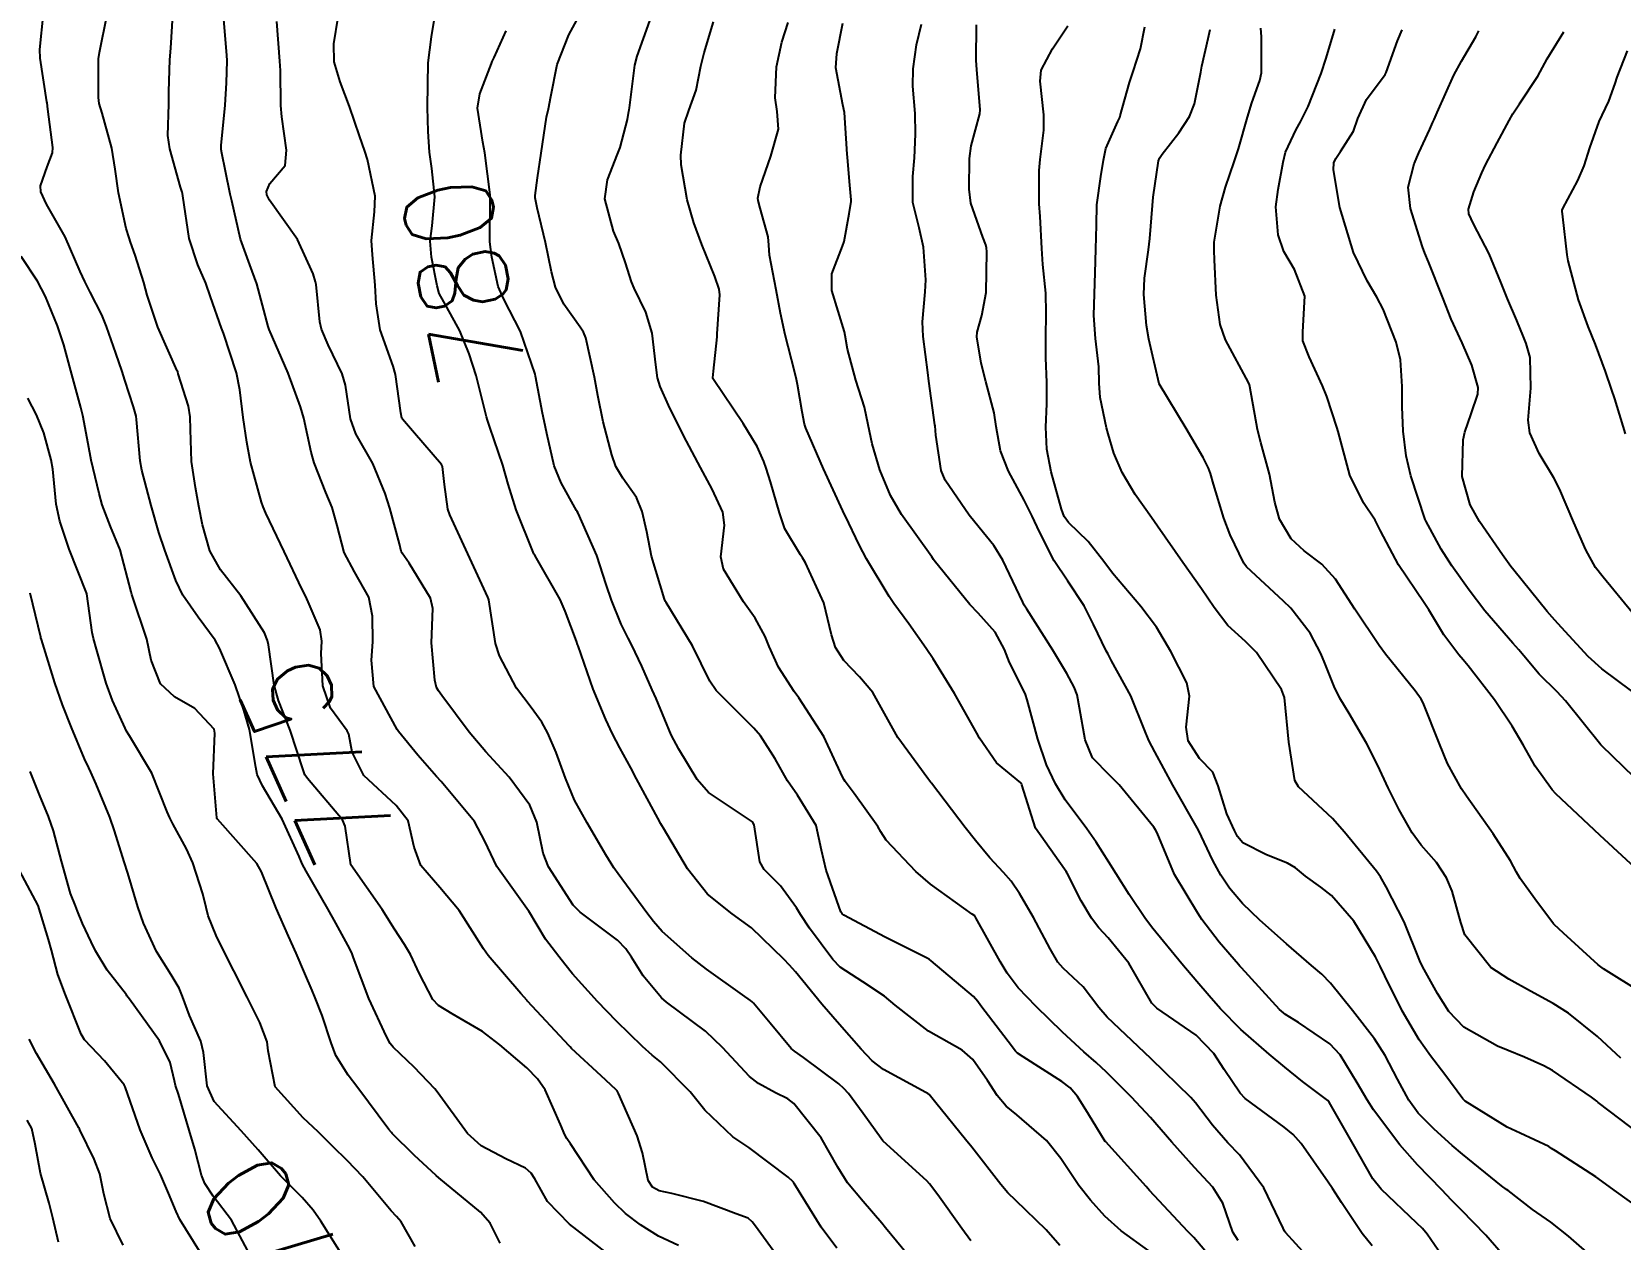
# Model space of a CAD drawing. Header units: metres. Extents: x 307586 to 320046, y 7427249 to 7434250.
# Drawn here: x 318114.9 to 318186.1, y 7430881.8 to 7430936 of the extents above; entities that cross this region are included whole.
import ezdxf
from ezdxf.enums import TextEntityAlignment as Align

# ---------------------------------------------------------------- set-up
doc = ezdxf.new("R2010")
doc.units = ezdxf.units.M
doc.header["$MEASUREMENT"] = 0
for name, color, linetype in [('Cotas', 45, 'Continuous'), ('Curvas de Nivel 1m', 11, 'Continuous'), ('Curvas de Nivel 5m', 15, 'Continuous')]:
    doc.layers.add(name, color=color, linetype=linetype)
doc.styles.add('Style-STANDARD', font='STANDARD.shx')

msp = doc.modelspace()

# ---------------------------------------------------------------- linework, layer by layer
at = {"layer": 'Curvas de Nivel 1m', "flags": 128}
for points, elevation in [([(318140.97, 7430880.954), (318138.993, 7430882.49), (318138.002, 7430883.504), (318137.434, 7430884.514), (318137.277, 7430884.778), (318137.018, 7430885.003), (318136.135, 7430885.415), (318135.028, 7430885.999), (318134.414, 7430886.546), (318133.061, 7430888.42), (318132.952, 7430888.562), (318132.023, 7430889.526), (318131.081, 7430890.42), (318130.95, 7430890.591), (318130.782, 7430890.899), (318129.991, 7430892.601), (318129.301, 7430894.438), (318129.239, 7430894.609), (318129.135, 7430894.829), (318128.508, 7430895.981), (318128.148, 7430896.625), (318127.178, 7430898.315), (318127.003, 7430898.642), (318126.857, 7430898.973), (318126.1, 7430900.651), (318125.225, 7430902.15), (318124.986, 7430902.662), (318124.919, 7430902.98), (318124.631, 7430904.666), (318124.389, 7430905.541), (318123.991, 7430906.673), (318123.298, 7430908.32), (318123.093, 7430908.683), (318122.332, 7430909.714), (318121.65, 7430910.705), (318121.333, 7430911.354), (318120.834, 7430912.715), (318120.571, 7430913.508), (318120.221, 7430914.722), (318119.807, 7430916.307), (318119.73, 7430916.727), (318119.574, 7430918.575), (318119.548, 7430918.729), (318119.427, 7430919.153), (318119.04, 7430920.337), (318118.919, 7430920.738), (318118.638, 7430921.56), (318118.222, 7430922.749), (318118.006, 7430923.28), (318117.488, 7430924.287), (318117.246, 7430924.762), (318117.048, 7430925.213), (318116.366, 7430926.771), (318115.535, 7430928.231), (318115.282, 7430928.783), (318115.269, 7430929.059), (318115.554, 7430929.907), (318115.798, 7430930.54), (318115.82, 7430930.777), (318115.589, 7430932.492), (318115.556, 7430932.78), (318115.547, 7430932.827), (318115.241, 7430934.784), (318115.227, 7430935.174), (318115.392, 7430936.782)], 774), ([(318148.371, 7430880.98), (318147.328, 7430882.395), (318147.188, 7430882.59), (318146.996, 7430882.751), (318146.458, 7430882.946), (318145.004, 7430883.495), (318143.579, 7430883.862), (318143.008, 7430883.977), (318142.711, 7430884.146), (318142.519, 7430884.447), (318142.26, 7430885.686), (318142.021, 7430886.455), (318141.185, 7430888.345), (318141.122, 7430888.469), (318141.095, 7430888.502), (318141.063, 7430888.526), (318140.403, 7430889.143), (318139.082, 7430890.371), (318139.025, 7430890.433), (318138.969, 7430890.492), (318137.112, 7430892.49), (318137.084, 7430892.52), (318136.806, 7430892.833), (318135.346, 7430894.538), (318135.136, 7430894.84), (318134.04, 7430896.551), (318133.168, 7430897.59), (318132.317, 7430898.573), (318132.015, 7430899.401), (318131.749, 7430900.582), (318131.213, 7430901.271), (318129.769, 7430902.605), (318129.243, 7430903.661), (318129.098, 7430904.458), (318129.019, 7430904.614), (318128.27, 7430905.632), (318127.921, 7430906.63), (318127.849, 7430908.077), (318127.877, 7430908.631), (318127.812, 7430909.137), (318127.319, 7430910.29), (318127.156, 7430910.642), (318126.987, 7430910.984), (318126.187, 7430912.652), (318125.37, 7430914.38), (318125.247, 7430914.661), (318125.171, 7430914.866), (318124.678, 7430916.667), (318124.514, 7430917.562), (318124.354, 7430918.671), (318124.196, 7430919.911), (318124.046, 7430920.674), (318123.47, 7430922.452), (318123.383, 7430922.681), (318122.883, 7430924.085), (318122.678, 7430924.692), (318122.326, 7430925.523), (318121.923, 7430926.704), (318121.641, 7430928.608), (318121.627, 7430928.709), (318121.613, 7430928.779), (318121.546, 7430929.005), (318121.058, 7430930.715), (318120.975, 7430931.313), (318121.017, 7430932.716), (318121.017, 7430933.297), (318121.058, 7430934.716), (318121.106, 7430935.227), (318121.2, 7430936.714)], 776), ([(318150.979, 7430881.403), (318150.276, 7430882.357), (318149.072, 7430884.31), (318149.039, 7430884.37), (318149.013, 7430884.406), (318148.794, 7430884.596), (318147.036, 7430885.931), (318146.322, 7430886.407), (318145.055, 7430887.596), (318144.398, 7430888.427), (318143.076, 7430889.763), (318142.704, 7430890.07), (318142.265, 7430890.452), (318141.1, 7430891.589), (318140.248, 7430892.479), (318139.125, 7430893.72), (318138.784, 7430894.149), (318138.507, 7430894.499), (318137.906, 7430895.274), (318137.171, 7430896.52), (318137.153, 7430896.547), (318135.732, 7430898.535), (318135.194, 7430899.669), (318134.733, 7430900.545), (318133.23, 7430902.338), (318133.025, 7430902.563), (318132.181, 7430903.515), (318131.319, 7430904.589), (318131.288, 7430904.624), (318131.254, 7430904.671), (318130.211, 7430906.601), (318130.107, 7430907.785), (318130.173, 7430908.601), (318130.153, 7430909.763), (318129.985, 7430910.603), (318129.34, 7430911.742), (318128.882, 7430912.617), (318128.564, 7430913.821), (318128.339, 7430914.626), (318128.058, 7430915.309), (318127.537, 7430916.638), (318127.4, 7430917.107), (318127.066, 7430918.644), (318126.924, 7430919.149), (318126.366, 7430920.651), (318125.514, 7430922.618), (318125.498, 7430922.66), (318125.474, 7430922.752), (318124.968, 7430924.665), (318124.647, 7430925.523), (318124.24, 7430926.673), (318123.837, 7430928.379), (318123.772, 7430928.678), (318123.553, 7430929.719), (318123.396, 7430930.517), (318123.371, 7430930.683), (318123.373, 7430930.875), (318123.545, 7430932.681), (318123.603, 7430933.673), (318123.634, 7430934.659), (318123.634, 7430934.68), (318123.615, 7430934.909), (318123.485, 7430936.536)], 777), ([(318154.156, 7430881.128), (318153.167, 7430882.318), (318152.995, 7430882.527), (318152.167, 7430883.495), (318151.456, 7430884.343), (318151.023, 7430885.039), (318150.274, 7430886.358), (318149.058, 7430887.892), (318148.788, 7430888.102), (318148.223, 7430888.383), (318147.466, 7430888.794), (318147.07, 7430889.104), (318145.855, 7430890.412), (318145.094, 7430891.143), (318143.345, 7430892.438), (318143.115, 7430892.635), (318142.292, 7430893.62), (318141.772, 7430894.46), (318141.513, 7430894.84), (318141.14, 7430895.218), (318139.461, 7430896.487), (318139.158, 7430896.8), (318138.042, 7430898.507), (318137.81, 7430899.131), (318137.522, 7430900.515), (318137.214, 7430901.281), (318136.277, 7430902.53), (318135.244, 7430903.671), (318134.494, 7430904.548), (318133.269, 7430906.204), (318133.115, 7430906.406), (318133.021, 7430906.564), (318132.955, 7430906.888), (318132.798, 7430908.568), (318132.853, 7430910.101), (318132.754, 7430910.569), (318131.796, 7430912.133), (318131.482, 7430912.588), (318131.443, 7430912.678), (318131.357, 7430913.006), (318130.931, 7430914.594), (318130.723, 7430915.253), (318130.166, 7430916.602), (318129.413, 7430917.935), (318129.174, 7430918.614), (318128.935, 7430920.114), (318128.793, 7430920.62), (318128.168, 7430921.924), (318127.87, 7430922.634), (318127.796, 7430922.955), (318127.624, 7430924.638), (318127.604, 7430924.748), (318127.498, 7430925.106), (318126.783, 7430926.647), (318125.539, 7430928.416), (318125.411, 7430928.661), (318125.394, 7430928.812), (318125.548, 7430929.16), (318126.234, 7430929.975), (318126.293, 7430930.653), (318126.082, 7430932.158), (318126.043, 7430932.655), (318126.026, 7430934.239), (318126.003, 7430934.656), (318125.855, 7430936.434)], 778), ([(318156.985, 7430881.741), (318156.585, 7430882.284), (318155.507, 7430883.796), (318155.139, 7430884.299), (318155.015, 7430884.435), (318153.882, 7430885.46), (318153.042, 7430886.226), (318152.963, 7430886.321), (318152.164, 7430887.443), (318151.502, 7430888.343), (318151.294, 7430888.575), (318151.067, 7430888.774), (318149.489, 7430889.956), (318149.082, 7430890.247), (318149.01, 7430890.299), (318148.927, 7430890.372), (318147.992, 7430891.494), (318147.245, 7430892.398), (318147.179, 7430892.465), (318147.114, 7430892.523), (318146.75, 7430892.77), (318145.128, 7430893.923), (318144.474, 7430894.427), (318143.145, 7430895.62), (318142.758, 7430896.055), (318142.456, 7430896.45), (318141.179, 7430898.198), (318140.98, 7430898.472), (318140.616, 7430899.048), (318139.782, 7430900.484), (318139.218, 7430901.501), (318138.804, 7430902.496), (318138.387, 7430903.646), (318138.017, 7430904.509), (318137.754, 7430905.009), (318137.264, 7430905.665), (318136.617, 7430906.527), (318135.849, 7430907.98), (318135.673, 7430908.536), (318135.368, 7430910.494), (318135.355, 7430910.54), (318135.324, 7430910.602), (318134.432, 7430912.549), (318133.622, 7430914.306), (318133.537, 7430914.558), (318133.384, 7430915.659), (318133.297, 7430916.467), (318133.254, 7430916.562), (318132.035, 7430917.96), (318131.497, 7430918.589), (318131.475, 7430918.641), (318131.426, 7430918.883), (318131.187, 7430920.593), (318131.077, 7430920.965), (318130.499, 7430922.6), (318130.314, 7430923.773), (318130.27, 7430924.602), (318130.146, 7430925.964), (318130.11, 7430926.604), (318130.238, 7430927.897), (318130.28, 7430928.603), (318129.929, 7430930.236), (318129.809, 7430930.608), (318129.573, 7430931.304), (318129.122, 7430932.617), (318128.709, 7430933.729), (318128.437, 7430934.628), (318128.421, 7430935.428), (318128.617, 7430936.625)], 779), ([(318164.98, 7430881.296), (318163.733, 7430882.193), (318162.999, 7430882.838), (318162.359, 7430883.563), (318161.842, 7430884.218), (318161.031, 7430885.424), (318160.388, 7430886.237), (318159.054, 7430887.389), (318158.578, 7430887.777), (318158.173, 7430888.263), (318157.734, 7430888.935), (318157.079, 7430889.878), (318156.597, 7430890.285), (318155.096, 7430891.141), (318153.596, 7430892.315), (318153.117, 7430892.71), (318152.144, 7430893.355), (318151.13, 7430894.017), (318150.798, 7430894.353), (318149.761, 7430895.756), (318149.345, 7430896.368), (318149.166, 7430896.668), (318148.457, 7430897.662), (318147.723, 7430898.392), (318147.526, 7430898.735), (318147.279, 7430900.399), (318147.205, 7430900.526), (318146.839, 7430900.773), (318145.224, 7430901.85), (318144.711, 7430902.425), (318143.892, 7430903.788), (318143.548, 7430904.437), (318143.26, 7430905.124), (318142.881, 7430906.058), (318142.703, 7430906.449), (318142.23, 7430907.514), (318141.789, 7430908.463), (318141.617, 7430908.777), (318141.312, 7430909.393), (318140.87, 7430910.475), (318140.638, 7430911.172), (318140.222, 7430912.481), (318139.372, 7430914.382), (318139.335, 7430914.453), (318139.309, 7430914.491), (318138.615, 7430915.732), (318138.308, 7430916.506), (318137.978, 7430917.948), (318137.856, 7430918.514), (318137.781, 7430918.869), (318137.464, 7430920.52), (318137.444, 7430920.618), (318136.797, 7430922.527), (318136.044, 7430923.978), (318135.789, 7430924.537), (318135.506, 7430925.863), (318135.413, 7430926.541), (318135.411, 7430926.645), (318135.434, 7430928.541), (318135.428, 7430928.657), (318135.19, 7430930.544), (318135.095, 7430931.02), (318134.864, 7430932.547), (318134.963, 7430933.183), (318135.491, 7430934.541), (318135.526, 7430934.629), (318135.616, 7430934.821), (318136.145, 7430936.018)], 781), ([(318168.477, 7430880.135), (318166.989, 7430881.883), (318166.729, 7430882.163), (318165.011, 7430884.002), (318164.849, 7430884.182), (318163.043, 7430886.173), (318163.021, 7430886.2), (318162.269, 7430887.425), (318161.775, 7430888.219), (318161.443, 7430888.601), (318161.069, 7430888.887), (318159.336, 7430889.991), (318159.082, 7430890.152), (318159.032, 7430890.2), (318158.997, 7430890.251), (318158.667, 7430890.679), (318157.435, 7430892.275), (318157.304, 7430892.466), (318157.117, 7430892.699), (318155.217, 7430894.299), (318155.134, 7430894.355), (318155.025, 7430894.411), (318153.148, 7430895.358), (318151.288, 7430896.348), (318151.219, 7430896.405), (318151.164, 7430896.502), (318150.505, 7430898.357), (318150.293, 7430899.258), (318150.053, 7430900.362), (318149.223, 7430901.725), (318148.765, 7430902.377), (318148.208, 7430903.351), (318147.561, 7430904.395), (318147.258, 7430904.731), (318145.57, 7430906.417), (318145.287, 7430906.842), (318144.503, 7430908.428), (318143.322, 7430910.363), (318143.291, 7430910.408), (318143.278, 7430910.441), (318143.251, 7430910.514), (318142.674, 7430912.45), (318142.456, 7430913.546), (318142.254, 7430914.457), (318141.992, 7430915.074), (318141.388, 7430915.948), (318141.075, 7430916.473), (318140.881, 7430916.995), (318140.506, 7430918.479), (318140.265, 7430919.651), (318140.108, 7430920.483), (318139.715, 7430922.242), (318139.624, 7430922.488), (318139.475, 7430922.716), (318138.739, 7430923.755), (318138.368, 7430924.507), (318138.187, 7430925.197), (318137.911, 7430926.514), (318137.536, 7430928.073), (318137.447, 7430928.521), (318137.445, 7430928.62), (318137.552, 7430929.417), (318137.714, 7430930.518), (318137.962, 7430932.14), (318138.044, 7430932.513), (318138.146, 7430933.059), (318138.443, 7430934.508), (318138.956, 7430935.829), (318139.312, 7430936.495)], 782), ([(318168.987, 7430881.757), (318168.747, 7430882.134), (318168.291, 7430883.426), (318167.846, 7430884.148), (318167.026, 7430885.026), (318166.007, 7430886.17), (318165.054, 7430887.272), (318164.195, 7430888.189), (318163.074, 7430889.306), (318162.608, 7430889.737), (318162.056, 7430890.215), (318161.096, 7430891.097), (318159.922, 7430892.242), (318159.121, 7430893.09), (318158.617, 7430893.747), (318158.306, 7430894.262), (318157.221, 7430896.22), (318157.19, 7430896.28), (318157.179, 7430896.295), (318157.163, 7430896.314), (318157.056, 7430896.389), (318155.177, 7430897.735), (318154.525, 7430898.307), (318153.197, 7430899.715), (318152.961, 7430900.084), (318152.821, 7430900.326), (318151.758, 7430901.809), (318151.356, 7430902.348), (318151.304, 7430902.419), (318151.235, 7430902.556), (318150.402, 7430904.359), (318149.279, 7430906.095), (318149.071, 7430906.373), (318148.371, 7430907.462), (318147.946, 7430908.39), (318147.763, 7430908.849), (318147.316, 7430909.674), (318146.799, 7430910.405), (318145.899, 7430911.86), (318145.781, 7430912.416), (318145.947, 7430913.834), (318145.864, 7430914.415), (318145.388, 7430915.454), (318144.864, 7430916.425), (318144.235, 7430917.612), (318143.817, 7430918.436), (318143.431, 7430919.214), (318143.049, 7430920.056), (318142.939, 7430920.448), (318142.864, 7430921.036), (318142.704, 7430922.452), (318142.414, 7430923.388), (318141.891, 7430924.464), (318141.776, 7430924.746), (318141.504, 7430925.61), (318141.198, 7430926.473), (318140.97, 7430927.027), (318140.58, 7430928.48), (318140.695, 7430929.335), (318141.146, 7430930.474), (318141.257, 7430930.784), (318141.586, 7430932.039), (318141.655, 7430932.406), (318141.666, 7430932.469), (318141.683, 7430932.557), (318141.925, 7430934.465), (318142.031, 7430934.878), (318142.597, 7430936.456)], 783), ([(318172.963, 7430880.08), (318171.101, 7430882.108), (318171.058, 7430882.173), (318170.995, 7430882.311), (318170.134, 7430884.119), (318169.035, 7430885.589), (318168.52, 7430886.138), (318167.83, 7430886.927), (318167.061, 7430887.924), (318166.857, 7430888.162), (318165.08, 7430889.897), (318164.782, 7430890.183), (318163.107, 7430891.777), (318162.739, 7430892.206), (318162.034, 7430893.128), (318161.13, 7430893.972), (318160.894, 7430894.232), (318160.549, 7430894.829), (318159.795, 7430896.244), (318159.174, 7430897.316), (318158.798, 7430897.874), (318158.462, 7430898.261), (318157.838, 7430898.919), (318157.197, 7430899.699), (318156.737, 7430900.285), (318155.232, 7430902.259), (318155.199, 7430902.3), (318155.067, 7430902.47), (318153.717, 7430904.315), (318153.265, 7430905.126), (318152.592, 7430906.33), (318151.99, 7430907.04), (318151.297, 7430907.766), (318150.918, 7430908.354), (318150.748, 7430908.916), (318150.399, 7430910.359), (318149.57, 7430912.148), (318149.441, 7430912.369), (318149.354, 7430912.501), (318148.655, 7430913.67), (318148.402, 7430914.385), (318148.004, 7430915.781), (318147.812, 7430916.394), (318147.707, 7430916.697), (318147.413, 7430917.369), (318146.783, 7430918.406), (318145.442, 7430920.378), (318145.424, 7430920.42), (318145.421, 7430920.442), (318145.448, 7430920.742), (318145.609, 7430922.28), (318145.619, 7430922.419), (318145.736, 7430924.172), (318145.702, 7430924.418), (318145.502, 7430924.995), (318144.928, 7430926.426), (318144.568, 7430927.394), (318144.269, 7430928.433), (318144, 7430929.994), (318143.979, 7430930.436), (318144.147, 7430931.872), (318144.336, 7430932.433), (318144.677, 7430933.354), (318144.88, 7430934.427), (318145.023, 7430935.022), (318145.446, 7430936.422)], 784), ([(318178.615, 7430880.368), (318177.463, 7430882.033), (318177.247, 7430882.288), (318176.998, 7430882.536), (318175.396, 7430884.056), (318175.02, 7430884.526), (318174.137, 7430886.069), (318173.062, 7430887.965), (318173.011, 7430888.029), (318172.951, 7430888.082), (318171.863, 7430888.89), (318171.077, 7430889.527), (318170.374, 7430890.117), (318169.099, 7430891.218), (318168.19, 7430892.144), (318167.687, 7430892.72), (318167.125, 7430893.365), (318166.453, 7430894.167), (318165.156, 7430895.747), (318164.818, 7430896.183), (318164.09, 7430897.274), (318163.51, 7430898.197), (318163.188, 7430898.716), (318162.615, 7430899.626), (318162.189, 7430900.215), (318161.222, 7430901.514), (318160.789, 7430902.234), (318160.39, 7430903.09), (318160.003, 7430904.243), (318159.521, 7430906.006), (318159.437, 7430906.248), (318159.286, 7430906.553), (318158.723, 7430907.684), (318158.508, 7430908.262), (318158.083, 7430909.041), (318157.319, 7430909.898), (318156.948, 7430910.284), (318155.352, 7430912.257), (318155.319, 7430912.3), (318155.242, 7430912.414), (318153.881, 7430914.315), (318153.386, 7430915.163), (318152.902, 7430916.328), (318152.563, 7430917.481), (318152.39, 7430918.335), (318152.219, 7430919.127), (318151.826, 7430920.344), (318151.464, 7430921.735), (318151.359, 7430922.351), (318151.319, 7430922.507), (318150.763, 7430924.357), (318150.75, 7430925.112), (318151.238, 7430926.353), (318151.313, 7430926.564), (318151.537, 7430927.805), (318151.62, 7430928.349), (318151.627, 7430928.432), (318151.552, 7430929.251), (318151.452, 7430930.351), (318151.438, 7430930.478), (318151.32, 7430932.353), (318151.256, 7430932.694), (318150.933, 7430934.357), (318150.985, 7430934.994), (318151.254, 7430936.354)], 786), ([(318180.978, 7430880.983), (318180.095, 7430881.999), (318179.004, 7430883.117), (318178.553, 7430883.561), (318178.113, 7430884.024), (318177.029, 7430885.143), (318176.226, 7430886.048), (318175.058, 7430887.618), (318174.771, 7430888.063), (318174.316, 7430888.822), (318173.558, 7430890.075), (318173.09, 7430890.581), (318171.682, 7430891.524), (318171.11, 7430891.885), (318170.842, 7430892.113), (318169.131, 7430893.978), (318169.061, 7430894.06), (318168.996, 7430894.132), (318168.135, 7430895.132), (318167.348, 7430896.157), (318167.275, 7430896.269), (318167.166, 7430896.433), (318166.133, 7430898.171), (318165.345, 7430900.035), (318165.276, 7430900.179), (318165.205, 7430900.289), (318163.642, 7430902.196), (318163.237, 7430902.589), (318162.443, 7430903.41), (318162.114, 7430904.217), (318161.858, 7430905.638), (318161.754, 7430906.223), (318161.631, 7430906.569), (318161.292, 7430907.188), (318160.669, 7430908.236), (318159.497, 7430910.072), (318159.39, 7430910.249), (318159.325, 7430910.382), (318158.424, 7430912.264), (318158.021, 7430912.932), (318157.368, 7430913.741), (318156.913, 7430914.285), (318155.836, 7430915.856), (318155.653, 7430916.298), (318155.419, 7430917.878), (318155.385, 7430918.3), (318155.38, 7430918.343), (318155.113, 7430920.303), (318155.063, 7430920.689), (318154.852, 7430922.306), (318154.826, 7430922.96), (318154.949, 7430924.305), (318154.971, 7430924.836), (318154.872, 7430926.307), (318154.666, 7430927.174), (318154.396, 7430928.311), (318154.391, 7430929.475), (318154.467, 7430930.311), (318154.506, 7430931.384), (318154.49, 7430932.311), (318154.385, 7430933.532), (318154.407, 7430934.312), (318154.555, 7430935.384), (318154.776, 7430936.309)], 787), ([(318184.977, 7430880.91), (318183.793, 7430881.952), (318182.999, 7430882.58), (318182.177, 7430883.144), (318181.085, 7430883.989), (318181.014, 7430884.046), (318180.798, 7430884.21), (318179.037, 7430885.627), (318178.584, 7430886.017), (318177.772, 7430886.751), (318177.057, 7430887.462), (318176.634, 7430888.044), (318176.135, 7430888.986), (318175.582, 7430890.055), (318175.094, 7430890.806), (318174.115, 7430892.07), (318173.125, 7430893.299), (318172.74, 7430893.697), (318172.275, 7430894.093), (318171.147, 7430895.053), (318169.954, 7430896.122), (318169.17, 7430896.867), (318168.591, 7430897.553), (318168.209, 7430898.145), (318167.843, 7430898.803), (318167.203, 7430900.16), (318166.045, 7430902.172), (318165.248, 7430903.67), (318164.977, 7430904.183), (318164.78, 7430904.665), (318164.16, 7430906.191), (318163.298, 7430907.753), (318163.146, 7430908.047), (318163.065, 7430908.204), (318162.487, 7430909.385), (318162.075, 7430910.219), (318161.339, 7430911.323), (318160.731, 7430912.236), (318160.065, 7430913.544), (318159.739, 7430914.246), (318159.383, 7430914.955), (318158.673, 7430916.261), (318158.324, 7430917.178), (318158.125, 7430918.269), (318158.039, 7430918.88), (318157.671, 7430920.277), (318157.455, 7430921.1), (318157.258, 7430922.282), (318157.268, 7430922.489), (318157.483, 7430923.24), (318157.686, 7430924.277), (318157.704, 7430926.093), (318157.69, 7430926.277), (318157.661, 7430926.415), (318157.528, 7430926.759), (318156.994, 7430928.285), (318156.92, 7430928.916), (318156.929, 7430930.286), (318156.999, 7430930.859), (318157.396, 7430932.282), (318157.415, 7430932.462), (318157.256, 7430934.284), (318157.226, 7430934.677), (318157.24, 7430936.284)], 788), ([(318187.006, 7430883.18), (318185.958, 7430883.931), (318185.023, 7430884.612), (318183.218, 7430885.78), (318183.042, 7430885.885), (318182.909, 7430885.962), (318181.631, 7430886.564), (318181.051, 7430886.84), (318179.16, 7430888.009), (318179.064, 7430888.102), (318178.248, 7430889.196), (318177.607, 7430890.032), (318177.094, 7430890.751), (318176.344, 7430892.048), (318175.56, 7430893.624), (318175.349, 7430894.058), (318175.139, 7430894.476), (318174.174, 7430896.07), (318173.174, 7430897.224), (318172.686, 7430897.595), (318171.995, 7430898.098), (318171.547, 7430898.465), (318171.189, 7430898.683), (318170.26, 7430899.052), (318169.198, 7430899.596), (318168.945, 7430899.879), (318168.81, 7430900.136), (318168.466, 7430900.889), (318168.087, 7430902.147), (318167.851, 7430902.763), (318167.245, 7430903.377), (318166.743, 7430904.165), (318166.643, 7430904.785), (318166.802, 7430906.165), (318166.684, 7430906.771), (318165.966, 7430908.173), (318165.314, 7430909.262), (318164.623, 7430910.187), (318163.345, 7430911.683), (318162.949, 7430912.206), (318162.255, 7430913.109), (318161.37, 7430913.959), (318161.183, 7430914.232), (318161.059, 7430914.552), (318160.591, 7430916.238), (318160.4, 7430917.253), (318160.351, 7430918.241), (318160.397, 7430919.277), (318160.402, 7430920.24), (318160.362, 7430921.338), (318160.357, 7430922.241), (318160.372, 7430923.354), (318160.348, 7430924.241), (318160.223, 7430925.532), (318160.175, 7430926.243), (318160.097, 7430927.685), (318160.055, 7430928.245), (318160.052, 7430929.751), (318160.097, 7430930.245), (318160.271, 7430931.554), (318160.268, 7430932.243), (318160.098, 7430933.755), (318160.153, 7430934.245), (318160.658, 7430935.209), (318161.336, 7430936.233)], 789), ([(318186.145, 7430889.929), (318185.097, 7430890.906), (318183.802, 7430891.953), (318183.117, 7430892.383), (318182.089, 7430892.942), (318181.128, 7430893.472), (318180.32, 7430893.998), (318179.155, 7430895.457), (318178.975, 7430896.013), (318178.578, 7430897.42), (318178.328, 7430898.023), (318177.871, 7430898.712), (318177.197, 7430899.485), (318176.779, 7430900.044), (318176.196, 7430901.072), (318175.703, 7430902.055), (318175.243, 7430903.059), (318174.731, 7430904.065), (318173.955, 7430905.391), (318173.548, 7430906.077), (318173.288, 7430906.606), (318172.868, 7430907.656), (318172.697, 7430908.089), (318172.208, 7430908.992), (318171.351, 7430910.11), (318171.323, 7430910.137), (318171.018, 7430910.423), (318169.351, 7430911.976), (318169.239, 7430912.132), (318168.63, 7430913.406), (318168.339, 7430914.146), (318167.873, 7430915.676), (318167.736, 7430916.155), (318167.647, 7430916.398), (318167.41, 7430916.87), (318166.654, 7430918.168), (318165.443, 7430920.18), (318164.972, 7430922.185), (318164.875, 7430922.79), (318164.757, 7430924.187), (318164.78, 7430924.911), (318164.965, 7430926.186), (318165.019, 7430926.694), (318165.132, 7430928.184), (318165.176, 7430928.555), (318165.41, 7430930.182), (318165.446, 7430930.3), (318165.567, 7430930.478), (318166.318, 7430931.436), (318166.803, 7430932.168), (318167.027, 7430932.737), (318167.313, 7430934.163), (318167.359, 7430934.42), (318167.635, 7430935.661), (318167.726, 7430936.075)], 791), ([(318187.122, 7430892.854), (318185.373, 7430893.938), (318185.136, 7430894.122), (318183.567, 7430895.545), (318183.162, 7430895.926), (318183.133, 7430895.96), (318182.282, 7430897.081), (318181.637, 7430897.983), (318181.472, 7430898.272), (318181.191, 7430898.781), (318180.42, 7430899.998), (318179.228, 7430901.682), (318178.999, 7430902.014), (318178.373, 7430903.152), (318178.01, 7430904.029), (318177.28, 7430905.866), (318177.19, 7430906.041), (318176.925, 7430906.405), (318175.596, 7430908.057), (318175.307, 7430908.434), (318174.211, 7430910.071), (318173.343, 7430911.413), (318172.73, 7430912.089), (318171.94, 7430912.683), (318171.364, 7430913.233), (318170.842, 7430914.115), (318170.628, 7430914.874), (318170.38, 7430916.12), (318169.994, 7430917.548), (318169.852, 7430918.126), (318169.511, 7430920.061), (318169.491, 7430920.13), (318169.444, 7430920.232), (318168.412, 7430922.146), (318168.171, 7430922.841), (318167.996, 7430924.152), (318167.925, 7430925.746), (318167.9, 7430926.154), (318167.903, 7430926.531), (318168.167, 7430928.151), (318168.409, 7430929.005), (318168.798, 7430930.141), (318168.991, 7430930.719), (318169.402, 7430932.133), (318169.599, 7430932.784), (318169.957, 7430933.779), (318170.025, 7430934.126), (318170.027, 7430935.736), (318170, 7430936.126)], 792), ([(318187.185, 7430898.089), (318185.203, 7430899.94), (318183.23, 7430901.783), (318183.066, 7430901.963), (318182.305, 7430903.035), (318181.761, 7430903.982), (318181.266, 7430904.829), (318180.478, 7430905.998), (318179.298, 7430907.522), (318179.079, 7430907.792), (318178.885, 7430908.016), (318178.204, 7430908.919), (318177.529, 7430910.037), (318177.328, 7430910.351), (318176.172, 7430912.052), (318175.368, 7430913.589), (318175.123, 7430914.062), (318174.61, 7430914.843), (318173.988, 7430916.074), (318173.465, 7430918.037), (318173.457, 7430918.08), (318173.424, 7430918.189), (318172.954, 7430919.603), (318172.76, 7430920.09), (318172.173, 7430921.388), (318171.881, 7430922.104), (318171.881, 7430922.508), (318171.974, 7430924.103), (318171.511, 7430925.312), (318171.028, 7430926.115), (318170.783, 7430926.865), (318170.67, 7430928.119), (318170.776, 7430928.892), (318170.995, 7430930.116), (318171.111, 7430930.573), (318171.585, 7430931.582), (318171.773, 7430931.925), (318171.866, 7430932.106), (318172.118, 7430932.622), (318172.712, 7430934.094), (318172.936, 7430934.778), (318173.324, 7430936.085)], 793), ([(318187.234, 7430902.052), (318185.3, 7430903.94), (318185.254, 7430903.989), (318183.662, 7430905.956), (318183.287, 7430906.358), (318182.484, 7430907.161), (318181.789, 7430907.983), (318181.569, 7430908.249), (318181.308, 7430908.54), (318180.047, 7430910.003), (318179.337, 7430910.919), (318178.558, 7430912.022), (318178.093, 7430912.762), (318177.4, 7430914.04), (318177.374, 7430914.097), (318176.726, 7430916.047), (318176.515, 7430916.946), (318176.389, 7430918.05), (318176.34, 7430919.145), (318176.336, 7430920.051), (318176.265, 7430921.248), (318176.076, 7430922.054), (318175.488, 7430923.526), (318175.208, 7430924.063), (318174.772, 7430924.799), (318174.151, 7430926.074), (318173.543, 7430928.08), (318173.252, 7430929.777), (318173.275, 7430930.084), (318173.363, 7430930.286), (318173.571, 7430930.601), (318174.15, 7430931.509), (318174.353, 7430932.072), (318174.733, 7430932.937), (318175.58, 7430934.06), (318175.591, 7430934.082), (318175.614, 7430934.143), (318176.132, 7430935.558), (318176.343, 7430936.053)], 794), ([(318186.648, 7430909.927), (318185.346, 7430911.507), (318185.016, 7430911.943), (318184.578, 7430912.73), (318184.042, 7430913.953), (318183.396, 7430915.47), (318183.142, 7430915.964), (318182.488, 7430917.048), (318182.062, 7430917.98), (318181.994, 7430918.547), (318182.103, 7430919.98), (318182.081, 7430921.364), (318181.906, 7430921.983), (318181.781, 7430922.29), (318181.483, 7430923.018), (318181.062, 7430923.994), (318180.764, 7430924.738), (318180.237, 7430926.003), (318179.536, 7430927.355), (318179.328, 7430927.8), (318179.311, 7430928.013), (318179.551, 7430928.796), (318179.917, 7430929.649), (318180.078, 7430930.005), (318180.596, 7430930.981), (318181.143, 7430931.995), (318181.3, 7430932.289), (318181.6, 7430932.734), (318182.428, 7430933.978), (318182.844, 7430934.753), (318183.588, 7430935.971)], 796), ([(318186.354, 7430917.931), (318185.873, 7430919.502), (318185.726, 7430919.937), (318185.455, 7430920.733), (318185.013, 7430921.945), (318184.684, 7430922.745), (318184.243, 7430923.952), (318183.788, 7430925.688), (318183.74, 7430925.958), (318183.54, 7430927.675), (318183.508, 7430927.926), (318183.509, 7430927.961), (318183.544, 7430928.047), (318184.215, 7430929.295), (318184.494, 7430929.951), (318184.761, 7430930.762), (318185.181, 7430931.944), (318185.313, 7430932.226), (318185.602, 7430932.856), (318185.891, 7430933.656), (318185.987, 7430933.936), (318186.451, 7430935.111)], 797), ([(318135.88, 7430881.626), (318135.432, 7430882.536), (318134.998, 7430883.03), (318133.134, 7430884.559), (318133.014, 7430884.663), (318132.028, 7430885.58), (318131.033, 7430886.558), (318131.005, 7430886.59), (318130.893, 7430886.734), (318129.502, 7430888.606), (318129.068, 7430889.166), (318128.506, 7430890.047), (318128.293, 7430890.622), (318127.891, 7430891.838), (318127.583, 7430892.633), (318127.448, 7430892.967), (318127.124, 7430893.735), (318126.726, 7430894.644), (318126.382, 7430895.407), (318125.834, 7430896.653), (318125.177, 7430898.29), (318124.962, 7430898.662), (318123.203, 7430900.651), (318123.189, 7430900.667), (318123.178, 7430900.705), (318123.002, 7430902.683), (318123.08, 7430904.512), (318123.049, 7430904.683), (318122.178, 7430905.613), (318121.267, 7430906.145), (318120.646, 7430906.716), (318120.223, 7430907.787), (318120.038, 7430908.723), (318119.37, 7430910.682), (318119.355, 7430910.73), (318119.325, 7430910.847), (318118.83, 7430912.738), (318118.405, 7430913.786), (318118.033, 7430914.75), (318117.888, 7430915.262), (318117.541, 7430916.758), (318117.404, 7430917.484), (318117.164, 7430918.763), (318117.074, 7430919.116), (318116.618, 7430920.768), (318116.305, 7430921.927), (318116.022, 7430922.775), (318115.486, 7430924.089), (318115.12, 7430924.784), (318114.401, 7430925.894)], 773), ([(318132.061, 7430881.489), (318131.441, 7430882.583), (318131.234, 7430882.825), (318130.998, 7430883.078), (318129.714, 7430884.603), (318129.02, 7430885.338), (318128.37, 7430885.964), (318127.72, 7430886.63), (318127.042, 7430887.262), (318125.792, 7430888.653), (318125.477, 7430890.258), (318125.431, 7430890.657), (318125.096, 7430891.528), (318124.53, 7430892.666), (318123.941, 7430893.855), (318123.517, 7430894.676), (318123.141, 7430895.439), (318122.784, 7430896.32), (318122.688, 7430896.687), (318122.546, 7430897.305), (318122.09, 7430898.696), (318121.806, 7430899.318), (318121.2, 7430900.443), (318121.059, 7430900.711), (318120.945, 7430900.974), (318120.263, 7430902.72), (318119.249, 7430904.384), (318119.12, 7430904.6), (318119.054, 7430904.733), (318118.495, 7430905.972), (318118.202, 7430906.746), (318117.77, 7430908.279), (318117.641, 7430908.755), (318117.58, 7430909.031), (318117.336, 7430910.76), (318117.324, 7430910.807), (318116.552, 7430912.768), (318116.126, 7430914.012), (318115.962, 7430914.774), (318115.817, 7430916.347), (318115.745, 7430916.776), (318115.411, 7430917.98), (318115.088, 7430918.783), (318114.688, 7430919.53)], 772), ([(318128.966, 7430880.815), (318127.841, 7430882.622), (318127.492, 7430883.119), (318127.003, 7430883.681), (318126.519, 7430884.156), (318126.023, 7430884.65), (318125.024, 7430885.814), (318124.27, 7430886.668), (318123.052, 7430887.985), (318122.744, 7430888.685), (318122.569, 7430890.179), (318122.453, 7430890.689), (318121.948, 7430891.85), (318121.624, 7430892.702), (318121.482, 7430893.07), (318121.123, 7430893.669), (318120.465, 7430894.717), (318119.876, 7430895.992), (318119.627, 7430896.725), (318119.175, 7430898.226), (318119.02, 7430898.732), (318118.583, 7430900.126), (318118.366, 7430900.743), (318117.76, 7430902.217), (318117.516, 7430902.756), (318117.425, 7430902.947), (318117.239, 7430903.355), (318116.654, 7430904.766), (318116.255, 7430905.778), (318115.901, 7430906.774), (318115.302, 7430908.711), (318115.278, 7430908.78), (318115.27, 7430908.814), (318114.798, 7430910.785)], 771), ([(318122.389, 7430881.271), (318121.519, 7430882.702), (318121.341, 7430883.05), (318121.005, 7430883.88), (318120.645, 7430884.714), (318120.275, 7430885.463), (318119.725, 7430886.723), (318119.062, 7430888.646), (318119.02, 7430888.731), (318118.136, 7430889.806), (318117.235, 7430890.758), (318117.087, 7430891.009), (318116.382, 7430892.767), (318116.039, 7430893.688), (318115.748, 7430894.774), (318115.621, 7430895.259), (318115.153, 7430896.78), (318114.084, 7430898.791)], 769), ([(318118.975, 7430881.545), (318118.38, 7430882.736), (318118.106, 7430883.841), (318117.928, 7430884.746), (318117.666, 7430885.397), (318117.032, 7430886.71), (318117.008, 7430886.76), (318116.981, 7430886.813), (318115.89, 7430888.772), (318115.077, 7430890.142), (318114.761, 7430890.783)], 768), ([(318116.062, 7430881.678), (318115.814, 7430882.768), (318115.658, 7430883.431), (318115.264, 7430884.777), (318115.026, 7430886.072), (318114.871, 7430886.782), (318114.671, 7430887.151)], 767)]:
    msp.add_lwpolyline(points, dxfattribs=dict(at, elevation=elevation))
at = {"layer": 'Curvas de Nivel 5m', "flags": 128}
for points, elevation in [([(318143.875, 7430881.535), (318142.986, 7430881.947), (318142.18, 7430882.452), (318141.503, 7430882.967), (318141.003, 7430883.445), (318140.101, 7430884.479), (318139.029, 7430886.096), (318138.874, 7430886.335), (318138.778, 7430886.494), (318138.586, 7430886.951), (318137.905, 7430888.507), (318137.561, 7430889.006), (318137.073, 7430889.501), (318135.872, 7430890.532), (318135.092, 7430891.125), (318133.733, 7430891.924), (318133.109, 7430892.291), (318132.854, 7430892.564), (318132.263, 7430893.712), (318131.863, 7430894.579), (318131.59, 7430895.035), (318131.144, 7430895.717), (318130.592, 7430896.596), (318129.183, 7430898.61), (318128.93, 7430900.344), (318128.802, 7430900.616), (318127.231, 7430902.48), (318127.125, 7430902.641), (318127.052, 7430902.824), (318126.456, 7430904.648), (318125.943, 7430905.977), (318125.742, 7430906.655), (318125.486, 7430908.472), (318125.451, 7430908.659), (318125.306, 7430909.011), (318124.255, 7430910.671), (318123.34, 7430911.832), (318122.857, 7430912.687), (318122.522, 7430913.85), (318122.364, 7430914.695), (318122.21, 7430915.526), (318122.036, 7430916.7), (318121.984, 7430918.132), (318121.978, 7430918.702), (318121.905, 7430919.18), (318121.442, 7430920.631), (318121.415, 7430920.71), (318121.389, 7430920.765), (318120.52, 7430922.72), (318120.053, 7430924.159), (318119.904, 7430924.726), (318119.505, 7430925.95), (318119.305, 7430926.527), (318119.232, 7430926.734), (318119.109, 7430927.146), (318118.767, 7430928.742), (318118.609, 7430929.8), (318118.464, 7430930.746), (318118.021, 7430932.319), (318117.887, 7430932.756), (318117.859, 7430933.019), (318117.869, 7430934.756), (318117.902, 7430935.042), (318118.252, 7430936.751)], 775), ([(318160.982, 7430881.532), (318160.365, 7430882.236), (318159.006, 7430883.54), (318158.643, 7430883.89), (318158.337, 7430884.26), (318157.038, 7430885.932), (318156.755, 7430886.283), (318155.425, 7430887.93), (318155.122, 7430888.299), (318155.063, 7430888.346), (318154.969, 7430888.395), (318153.074, 7430889.42), (318152.569, 7430889.819), (318152.077, 7430890.335), (318151.099, 7430891.438), (318150.311, 7430892.358), (318149.127, 7430893.809), (318148.863, 7430894.107), (318148.599, 7430894.378), (318147.154, 7430895.78), (318146.291, 7430896.409), (318145.172, 7430897.285), (318144.283, 7430898.429), (318143.201, 7430900.245), (318143.126, 7430900.365), (318143.083, 7430900.442), (318142.952, 7430900.699), (318141.999, 7430902.459), (318141.734, 7430902.958), (318141.247, 7430903.856), (318140.918, 7430904.473), (318140.617, 7430905.119), (318140.045, 7430906.482), (318139.373, 7430908.419), (318139.351, 7430908.49), (318139.304, 7430908.635), (318138.8, 7430909.98), (318138.564, 7430910.501), (318137.509, 7430912.359), (318137.416, 7430912.519), (318137.391, 7430912.557), (318137.354, 7430912.632), (318136.594, 7430914.528), (318136.242, 7430915.674), (318135.993, 7430916.534), (318135.418, 7430918.236), (318135.31, 7430918.541), (318135.266, 7430918.7), (318134.81, 7430920.546), (318134.486, 7430921.522), (318134.069, 7430922.554), (318133.483, 7430923.618), (318133.147, 7430924.223), (318133.048, 7430924.567), (318132.799, 7430925.864), (318132.741, 7430926.572), (318132.832, 7430927.261), (318132.953, 7430928.569), (318132.817, 7430929.833), (318132.715, 7430930.573), (318132.65, 7430931.501), (318132.625, 7430932.575), (318132.631, 7430933.602), (318132.655, 7430934.574), (318132.795, 7430935.743), (318132.938, 7430936.57)], 780), ([(318174.985, 7430881.518), (318174.545, 7430882.064), (318173.619, 7430883.462), (318173.215, 7430884.078), (318173.017, 7430884.373), (318171.808, 7430886.099), (318171.453, 7430886.51), (318171.05, 7430886.839), (318169.295, 7430888.128), (318169.065, 7430888.356), (318168.356, 7430889.421), (318167.883, 7430890.148), (318167.095, 7430890.964), (318165.337, 7430892.178), (318165.115, 7430892.404), (318164.073, 7430894.191), (318163.15, 7430895.331), (318162.728, 7430895.778), (318162.403, 7430896.211), (318161.938, 7430896.986), (318161.307, 7430898.228), (318161.263, 7430898.308), (318161.185, 7430898.407), (318159.885, 7430900.243), (318159.283, 7430902.199), (318159.264, 7430902.25), (318159.233, 7430902.288), (318158.147, 7430903.172), (318157.376, 7430904.278), (318157.256, 7430904.513), (318156.258, 7430906.29), (318155.298, 7430907.839), (318154.994, 7430908.303), (318154.214, 7430909.411), (318153.542, 7430910.318), (318153.328, 7430910.634), (318152.304, 7430912.336), (318151.977, 7430912.958), (318151.372, 7430914.235), (318151.311, 7430914.351), (318151.248, 7430914.478), (318150.379, 7430916.36), (318149.597, 7430918.193), (318149.535, 7430918.369), (318149.428, 7430918.924), (318149.223, 7430920.155), (318149.173, 7430920.374), (318149.075, 7430920.749), (318148.66, 7430922.382), (318148.45, 7430923.353), (318148.262, 7430924.388), (318147.958, 7430925.951), (318147.924, 7430926.394), (318147.907, 7430926.774), (318147.54, 7430928.06), (318147.449, 7430928.401), (318147.444, 7430928.501), (318147.549, 7430929.015), (318148.013, 7430930.393), (318148.369, 7430931.6), (318148.311, 7430932.389), (318148.217, 7430933.008), (318148.275, 7430934.39), (318148.52, 7430935.497), (318148.797, 7430936.383)], 785), ([(318187.049, 7430886.498), (318185.135, 7430887.939), (318185.063, 7430887.996), (318184.829, 7430888.178), (318183.077, 7430889.374), (318182.694, 7430889.581), (318181.822, 7430889.979), (318181.087, 7430890.282), (318180.62, 7430890.465), (318179.103, 7430891.327), (318178.438, 7430892.02), (318177.927, 7430892.834), (318177.247, 7430894.038), (318177.137, 7430894.292), (318176.432, 7430896.047), (318175.624, 7430897.61), (318175.365, 7430898.058), (318175.185, 7430898.316), (318173.749, 7430900.075), (318173.212, 7430900.679), (318171.688, 7430902.103), (318171.52, 7430902.39), (318171.253, 7430904.11), (318171.059, 7430906.112), (318170.93, 7430906.47), (318169.804, 7430908.125), (318169.308, 7430908.616), (318168.517, 7430909.344), (318167.901, 7430910.151), (318167.335, 7430910.977), (318166.495, 7430912.169), (318165.369, 7430913.801), (318165.097, 7430914.183), (318164.364, 7430915.214), (318163.786, 7430916.196), (318163.412, 7430917.067), (318163.151, 7430917.935), (318163.081, 7430918.205), (318162.788, 7430919.561), (318162.748, 7430920.21), (318162.729, 7430920.935), (318162.588, 7430922.213), (318162.515, 7430923.246), (318162.531, 7430924.214), (318162.561, 7430925.161), (318162.605, 7430926.214), (318162.62, 7430927.3), (318162.638, 7430928.214), (318162.817, 7430929.473), (318162.936, 7430930.209), (318163.047, 7430930.731), (318163.589, 7430931.951), (318163.671, 7430932.12), (318163.695, 7430932.199), (318164.103, 7430933.7), (318164.267, 7430934.193), (318164.608, 7430935.21), (318164.798, 7430936.188)], 790), ([(318187.283, 7430905.92), (318185.297, 7430907.39), (318184.683, 7430907.946), (318183.318, 7430909.425), (318183.065, 7430909.708), (318182.846, 7430909.967), (318181.35, 7430911.817), (318181.219, 7430911.991), (318180.845, 7430912.508), (318179.809, 7430914.006), (318179.384, 7430914.749), (318179.031, 7430916.016), (318179.077, 7430917.673), (318179.148, 7430918.014), (318179.431, 7430918.825), (318179.737, 7430919.71), (318179.742, 7430920.007), (318179.458, 7430921.011), (318179.03, 7430922.017), (318178.54, 7430923.08), (318178.168, 7430924.03), (318177.517, 7430925.657), (318177.35, 7430926.042), (318177.247, 7430926.321), (318176.71, 7430928.048), (318176.604, 7430928.997), (318176.871, 7430930.047), (318177.078, 7430930.538), (318177.586, 7430931.606), (318177.715, 7430931.914), (318177.768, 7430932.037), (318177.913, 7430932.353), (318178.657, 7430934.024), (318178.996, 7430934.646), (318179.639, 7430935.735), (318179.73, 7430935.92), (318179.77, 7430936.009)], 795), ([(318124.822, 7430880.805), (318123.828, 7430882.672), (318123.004, 7430883.744), (318122.627, 7430884.303), (318122.486, 7430884.688), (318122.179, 7430885.847), (318121.925, 7430886.697), (318121.447, 7430888.314), (318121.322, 7430888.706), (318121.269, 7430888.911), (318121.073, 7430889.73), (318120.606, 7430890.715), (318119.261, 7430892.578), (318119.138, 7430892.73), (318119.113, 7430892.765), (318118.258, 7430893.876), (318117.729, 7430894.751), (318117.532, 7430895.15), (318117.145, 7430895.965), (318116.919, 7430896.531), (318116.832, 7430896.763), (318116.613, 7430897.314), (318116.208, 7430898.77), (318115.841, 7430900.129), (318115.624, 7430900.776), (318115.217, 7430901.746), (318114.792, 7430902.784)], 770)]:
    msp.add_lwpolyline(points, dxfattribs=dict(at, elevation=elevation))

# ---------------------------------------------------------------- texts
at = {"layer": 'Cotas', "style": 'Style-STANDARD'}
for s, rotation, p in [('780', 101.65599, (318134.217, 7430924.793, 780)), ('775', 114.35551, (318127.653, 7430903.269, 775)), ('770', 127.89592, (318126.509, 7430881.171, 770))]:
    msp.add_text(s, height=4, rotation=rotation, dxfattribs=at).set_placement(p, align=Align.MIDDLE_CENTER)

doc.saveas('drawing.dxf')
